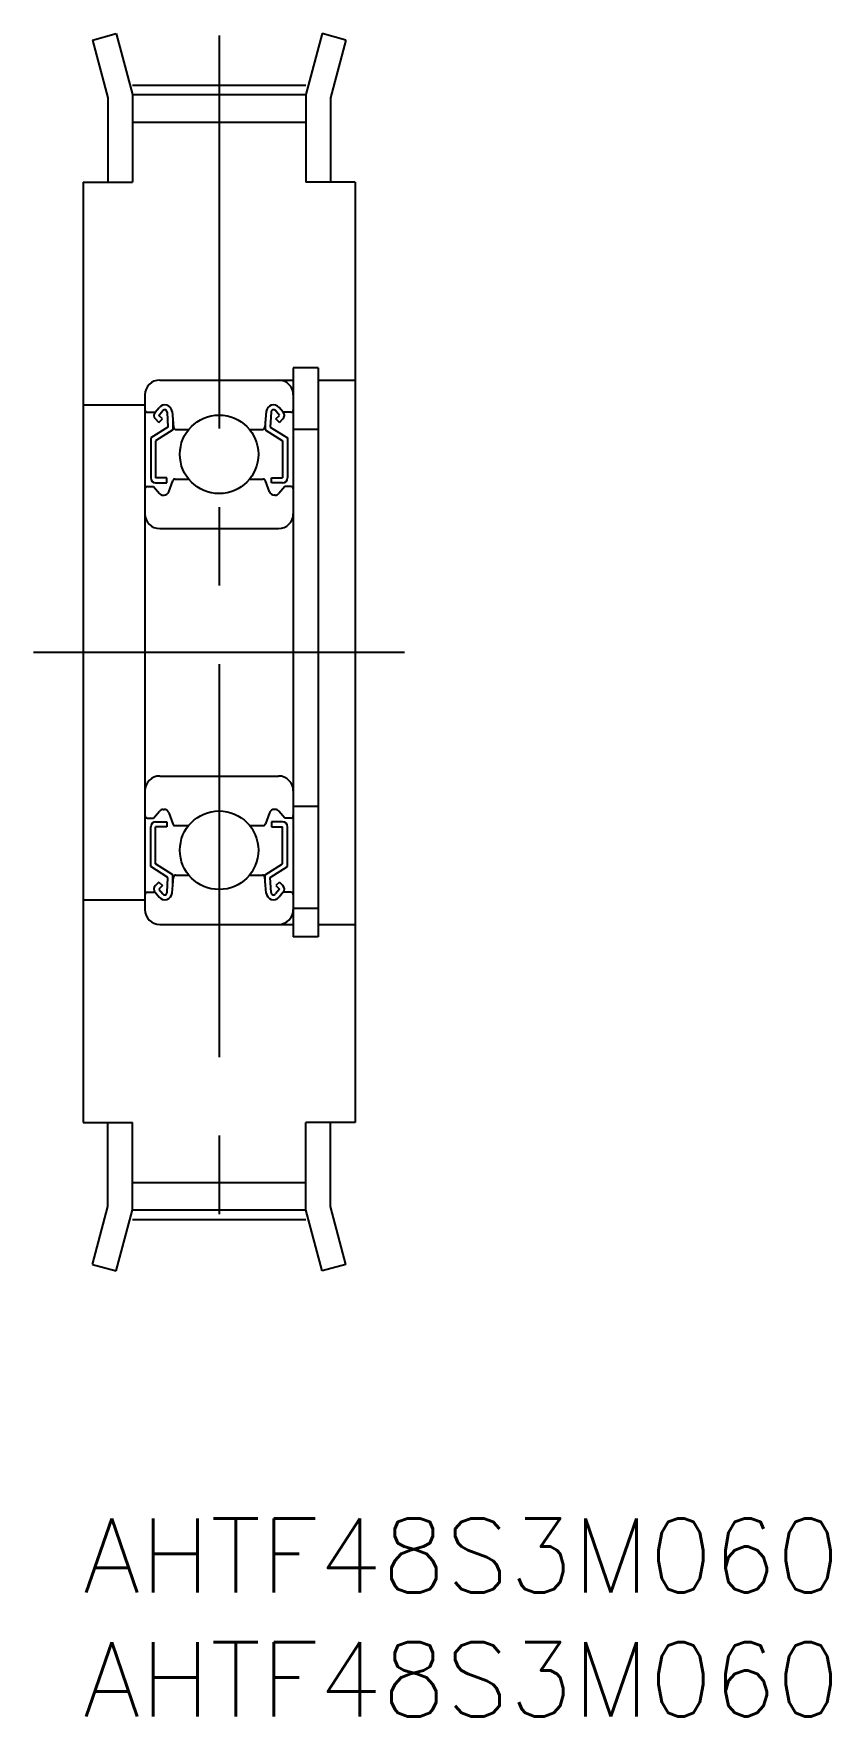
# Model space of a CAD drawing. Extents: x -2 to 30.2, y -8 to 60.
import ezdxf

# ---------------------------------------------------------------- set-up
doc = ezdxf.new("R2010")
doc.units = 0
doc.header["$LTSCALE"] = 0.5
doc.linetypes.add('CENTER', pattern=[50.8, 31.75, -6.35, 6.35, -6.35])
for name, color, linetype in [('MSM_CENTER', 1, 'CENTER'), ('MSM_CONTINUOUS', 7, 'CONTINUOUS'), ('MSM_PART_NUMBER', 7, 'CONTINUOUS')]:
    doc.layers.add(name, color=color, linetype=linetype)
doc.styles.get("Standard").update_dxf_attribs({"font": 'txt.shx', "height": 3, "bigfont": 'bigfont.shx'})

# ---------------------------------------------------------------- blocks, each defined once
blk = doc.blocks.new('*U4')
at = {"layer": 'MSM_PART_NUMBER'}
blk.add_text('AHTF48S3M060', height=3, dxfattribs=at).set_placement((0, -3))
blk = doc.blocks.new('*U5')
at = {"layer": 'MSM_PART_NUMBER'}
blk.add_text('AHTF48S3M060', height=3, dxfattribs=at).set_placement((0, -8))

msp = doc.modelspace()

# ---------------------------------------------------------------- linework, layer by layer
at = {"layer": 'MSM_CENTER'}
for p, q in [((5.5, 59.92), (5.5, 10.08)), ((2, 57.92), (9, 57.92)), ((-2, 35), (13, 35)), ((2, 12.08), (9, 12.08))]:
    msp.add_line(p, q, dxfattribs=at)
at = {"layer": 'MSM_CONTINUOUS'}
for p, q in [((0.374, 59.741), (1.34, 60)), ((1.34, 60), (2, 57.535)), ((9.66, 60), (9, 57.535)), ((10.626, 59.741), (9.66, 60)), ((0.374, 59.741), (1, 57.403)), ((10.626, 59.741), (10, 57.403)), ((1, 57.403), (1, 54)), ((2, 57.535), (9, 57.535)), ((2, 57.535), (2, 54)), ((9, 57.535), (9, 54)), ((10, 57.403), (10, 54)), ((2, 56.425), (9, 56.425)), ((0, 54), (0, 16)), ((0, 54), (2, 54)), ((11, 54), (9, 54)), ((11, 54), (11, 16)), ((8.5, 46.5), (8.5, 23.5)), ((9.5, 46.5), (8.5, 46.5)), ((9.5, 46.5), (9.5, 23.5)), ((3.1, 46), (8.5, 46)), ((9.5, 46), (11, 46)), ((0, 45), (2.5, 45)), ((2.5, 45.4), (2.5, 24.6)), ((2.91, 44.7), (3.072, 44.893)), ((8.09, 44.7), (7.928, 44.893)), ((2.6, 44.7), (2.91, 44.7)), ((3.063, 44.289), (2.922, 44.43)), ((3.063, 44.571), (3.226, 44.765)), ((3.205, 44.43), (3.063, 44.571)), ((3.063, 44.289), (3.205, 44.43)), ((3.399, 44.71), (3.432, 44.098)), ((3.598, 44.728), (3.653, 44.091)), ((3.632, 44.334), (3.632, 43.987)), ((7.402, 44.728), (7.347, 44.091)), ((7.368, 44.334), (7.368, 43.987)), ((7.601, 44.71), (7.568, 44.098)), ((7.937, 44.571), (7.774, 44.765)), ((7.795, 44.43), (7.937, 44.571)), ((7.937, 44.289), (7.795, 44.43)), ((7.937, 44.289), (8.078, 44.43)), ((8.4, 44.7), (8.09, 44.7)), ((3.432, 44.098), (2.732, 43.661)), ((2.732, 43.661), (2.732, 42.05)), ((3.632, 43.987), (2.932, 43.55)), ((2.932, 43.55), (2.932, 42.05)), ((3.753, 44), (4.267, 44)), ((6.733, 44), (7.247, 44)), ((7.368, 43.987), (8.068, 43.55)), ((7.568, 44.098), (8.268, 43.661)), ((8.068, 43.55), (8.068, 42.05)), ((8.268, 43.661), (8.268, 42.05)), ((9.5, 44), (8.5, 44)), ((2.6, 41.7), (2.85, 41.7)), ((2.85, 41.7), (3.084, 41.421)), ((3.382, 42.05), (2.932, 42.05)), ((2.932, 41.85), (3.382, 41.85)), ((3.382, 41.85), (3.382, 42.05)), ((3.461, 41.482), (3.625, 41.934)), ((3.719, 42), (4.267, 42)), ((6.733, 42), (7.281, 42)), ((7.539, 41.482), (7.375, 41.934)), ((7.618, 42.05), (8.068, 42.05)), ((7.618, 41.85), (7.618, 42.05)), ((8.068, 41.85), (7.618, 41.85)), ((8.15, 41.7), (7.916, 41.421)), ((8.4, 41.7), (8.15, 41.7)), ((3.237, 41.35), (3.273, 41.35)), ((7.763, 41.35), (7.727, 41.35)), ((3.1, 40), (7.9, 40)), ((3.1, 30), (7.9, 30)), ((2.85, 28.3), (3.084, 28.579)), ((3.237, 28.65), (3.273, 28.65)), ((7.763, 28.65), (7.727, 28.65)), ((8.15, 28.3), (7.916, 28.579)), ((9.5, 28.767), (8.5, 28.767)), ((2.6, 28.3), (2.85, 28.3)), ((2.732, 26.339), (2.732, 27.95)), ((2.932, 28.15), (3.382, 28.15)), ((3.382, 27.95), (2.932, 27.95)), ((2.932, 26.45), (2.932, 27.95)), ((3.382, 28.15), (3.382, 27.95)), ((3.461, 28.518), (3.625, 28.066)), ((3.719, 28), (4.267, 28)), ((6.733, 28), (7.281, 28)), ((7.539, 28.518), (7.375, 28.066)), ((7.618, 28.15), (7.618, 27.95)), ((8.068, 28.15), (7.618, 28.15)), ((7.618, 27.95), (8.068, 27.95)), ((8.068, 26.45), (8.068, 27.95)), ((8.4, 28.3), (8.15, 28.3)), ((8.268, 26.339), (8.268, 27.95)), ((3.432, 25.902), (2.732, 26.339)), ((3.632, 26.013), (2.932, 26.45)), ((3.399, 25.29), (3.432, 25.902)), ((3.598, 25.272), (3.653, 25.909)), ((3.632, 25.666), (3.632, 26.013)), ((3.753, 26), (4.267, 26)), ((6.733, 26), (7.247, 26)), ((7.402, 25.272), (7.347, 25.909)), ((7.368, 26.013), (8.068, 26.45)), ((7.368, 25.666), (7.368, 26.013)), ((7.568, 25.902), (8.268, 26.339)), ((7.601, 25.29), (7.568, 25.902)), ((2.6, 25.3), (2.91, 25.3)), ((2.91, 25.3), (3.072, 25.107)), ((3.063, 25.711), (2.922, 25.57)), ((3.063, 25.711), (3.205, 25.57)), ((3.205, 25.57), (3.063, 25.429)), ((3.063, 25.429), (3.226, 25.235)), ((7.937, 25.429), (7.774, 25.235)), ((7.937, 25.711), (7.795, 25.57)), ((7.795, 25.57), (7.937, 25.429)), ((8.09, 25.3), (7.928, 25.107)), ((7.937, 25.711), (8.078, 25.57)), ((8.4, 25.3), (8.09, 25.3)), ((0, 25), (2.5, 25)), ((9.5, 24.644), (8.5, 24.644)), ((3.1, 24), (8.5, 24)), ((9.5, 24), (11, 24)), ((9.5, 23.5), (8.5, 23.5)), ((0, 16), (2, 16)), ((1, 12.597), (1, 16)), ((2, 12.465), (2, 16)), ((11, 16), (9, 16)), ((9, 12.465), (9, 16)), ((10, 12.597), (10, 16)), ((2, 13.575), (9, 13.575)), ((0.374, 10.259), (1, 12.597)), ((1.34, 10), (2, 12.465)), ((2, 12.465), (9, 12.465)), ((9.66, 10), (9, 12.465)), ((10.626, 10.259), (10, 12.597)), ((0.374, 10.259), (1.34, 10)), ((10.626, 10.259), (9.66, 10))]:
    msp.add_line(p, q, dxfattribs=at)
for centre in [(5.5, 43), (5.5, 27)]:
    msp.add_circle(centre, 1.587, dxfattribs=at)
for centre, radius, start, end in [((3.1, 45.4), 0.6, 90, 180), ((7.9, 45.4), 0.6, 0, 90), ((3.301, 44.702), 0.298, 5.00049, 140.17136), ((7.699, 44.702), 0.298, 39.82861, 174.99974), ((2.6, 44.8), 0.1, 180.00005, 270.00003), ((3.063, 44.571), 0.2, 139.86482, 225.00006), ((3.301, 44.702), 0.0983, 4.66455, 139.97394), ((7.699, 44.702), 0.0983, 40.02637, 175.33574), ((7.937, 44.571), 0.2, 314.99673, 40.13525), ((8.4, 44.8), 0.1, 269.99948, 359.99126), ((3.753, 44.1), 0.1, 185.14438, 270.00003), ((7.247, 44.1), 0.1, 269.99948, 354.85568), ((2.6, 41.6), 0.1, 89.99951, 180.00005), ((2.932, 42.05), 0.2, 180.00005, 270.00003), ((3.273, 41.55), 0.2, 270.00003, 340.11166), ((3.719, 41.9), 0.1, 89.99951, 160.11572), ((7.281, 41.9), 0.1, 19.88452, 90.00024), ((7.727, 41.55), 0.2, 199.88831, 269.99976), ((8.068, 42.05), 0.2, 269.99976, 359.99563), ((8.4, 41.6), 0.1, 359.99126, 90.00024), ((3.237, 41.55), 0.2, 220.13838, 270.00003), ((7.763, 41.55), 0.2, 269.99976, 319.86147), ((3.1, 40.6), 0.6, 180, 270), ((7.9, 40.6), 0.6, 270, 0), ((3.1, 29.4), 0.6, 90, 180), ((7.9, 29.4), 0.6, 0, 90), ((3.237, 28.45), 0.2, 89.99997, 139.86162), ((3.273, 28.45), 0.2, 19.88834, 89.99997), ((7.727, 28.45), 0.2, 90.00024, 160.11169), ((7.763, 28.45), 0.2, 40.13853, 90.00024), ((2.6, 28.4), 0.1, 179.99995, 270.00049), ((2.932, 27.95), 0.2, 89.99997, 179.99995), ((3.719, 28.1), 0.1, 199.88428, 270.00049), ((7.281, 28.1), 0.1, 269.99976, 340.11548), ((8.068, 27.95), 0.2, 0.00437, 90.00024), ((8.4, 28.4), 0.1, 269.99976, 0.00874), ((3.753, 25.9), 0.1, 89.99997, 174.85562), ((7.247, 25.9), 0.1, 5.14432, 90.00052), ((2.6, 25.2), 0.1, 89.99997, 179.99995), ((3.063, 25.429), 0.2, 134.99994, 220.13518), ((3.301, 25.298), 0.298, 219.82864, 354.99951), ((3.301, 25.298), 0.0983, 220.02606, 355.33545), ((7.699, 25.298), 0.298, 185.00026, 320.17139), ((7.699, 25.298), 0.0983, 184.66426, 319.97363), ((7.937, 25.429), 0.2, 319.86475, 45.00327), ((8.4, 25.2), 0.1, 0.00874, 90.00052), ((3.1, 24.6), 0.6, 180, 270), ((7.9, 24.6), 0.6, 270, 0)]:
    msp.add_arc(centre, radius, start, end, dxfattribs=at)

# ---------------------------------------------------------------- block references
for name in ['*U4', '*U5']:
    msp.add_blockref(name, (0, 0), dxfattribs=at)

doc.saveas('drawing.dxf')
